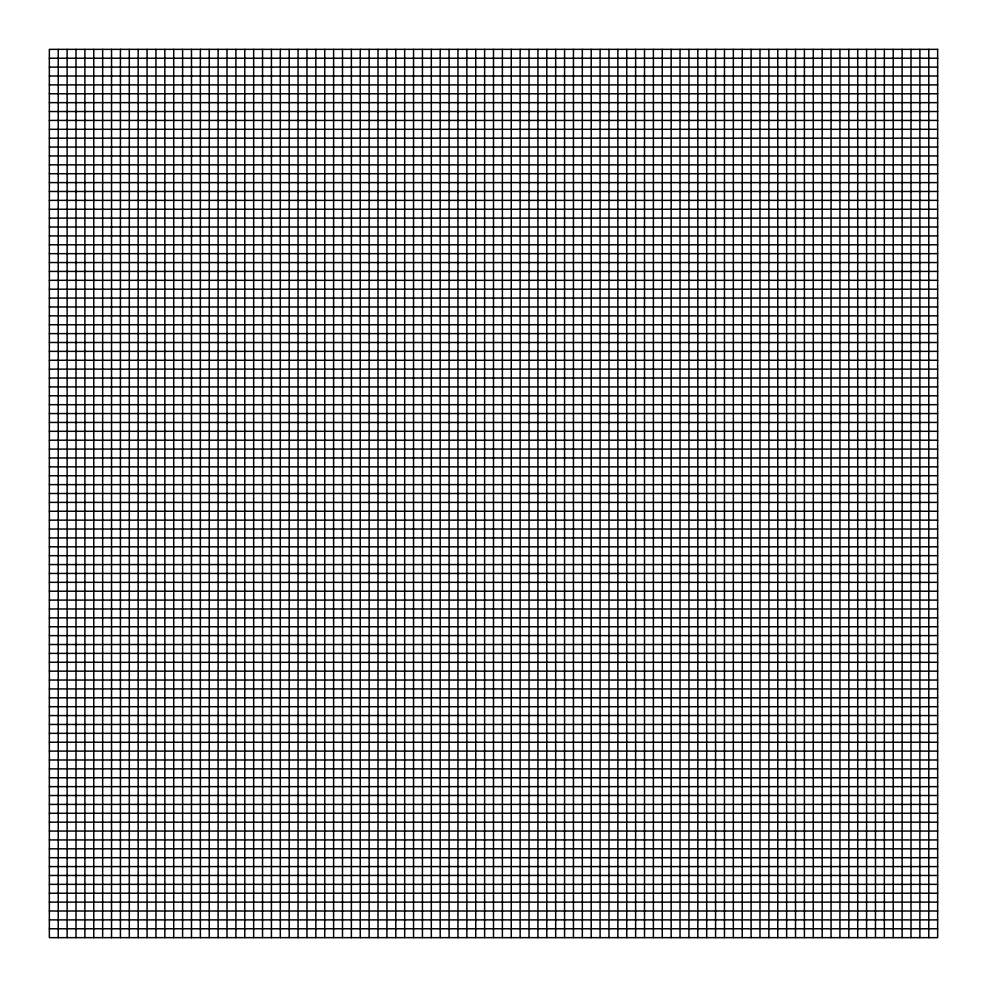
<?xml version="1.0" encoding="UTF-8"?>
<svg xmlns="http://www.w3.org/2000/svg" width="987" height="987" viewBox="0 0 987 987"><rect width="100%" height="100%" fill="white"/><g stroke="black" fill="none" stroke-linecap="round" stroke-linejoin="round"><path stroke-width="1.48" d="M49.35 58.233L937.65 58.233M49.35 67.116L937.65 67.116M49.35 75.999L937.65 75.999M49.35 84.882L937.65 84.882M49.35 93.765L937.65 93.765M49.35 102.648L937.65 102.648M49.35 111.531L937.65 111.531M49.35 120.414L937.65 120.414M49.35 129.297L937.65 129.297M49.35 138.18L937.65 138.18M49.35 147.063L937.65 147.063M49.35 155.946L937.65 155.946M49.35 164.829L937.65 164.829M49.35 173.712L937.65 173.712M49.35 182.595L937.65 182.595M49.35 191.478L937.65 191.478M49.35 200.361L937.65 200.361M49.35 209.244L937.65 209.244M49.35 218.127L937.65 218.127M49.35 227.01L937.65 227.01M49.35 235.893L937.65 235.893M49.35 244.776L937.65 244.776M49.35 253.659L937.65 253.659M49.35 262.542L937.65 262.542M49.35 271.425L937.65 271.425M49.35 280.308L937.65 280.308M49.35 289.191L937.65 289.191M49.35 298.074L937.65 298.074M49.35 306.957L937.65 306.957M49.35 315.84L937.65 315.84M49.35 324.723L937.65 324.723M49.35 333.606L937.65 333.606M49.35 342.489L937.65 342.489M49.35 351.372L937.65 351.372M49.35 360.255L937.65 360.255M49.35 369.138L937.65 369.138M49.35 378.021L937.65 378.021M49.35 386.904L937.65 386.904M49.35 395.787L937.65 395.787M49.35 404.67L937.65 404.67M49.35 413.553L937.65 413.553M49.35 422.436L937.65 422.436M49.35 431.319L937.65 431.319M49.35 440.202L937.65 440.202M49.35 449.085L937.65 449.085M49.35 457.968L937.65 457.968M49.35 466.851L937.65 466.851M49.35 475.734L937.65 475.734M49.35 484.617L937.65 484.617M49.35 493.5L937.65 493.5M49.35 502.383L937.65 502.383M49.35 511.266L937.65 511.266M49.35 520.149L937.65 520.149M49.35 529.032L937.65 529.032M49.35 537.915L937.65 537.915M49.35 546.798L937.65 546.798M49.35 555.681L937.65 555.681M49.35 564.564L937.65 564.564M49.35 573.447L937.65 573.447M49.35 582.33L937.65 582.33M49.35 591.213L937.65 591.213M49.35 600.096L937.65 600.096M49.35 608.979L937.65 608.979M49.35 617.862L937.65 617.862M49.35 626.745L937.65 626.745M49.35 635.628L937.65 635.628M49.35 644.511L937.65 644.511M49.35 653.394L937.65 653.394M49.35 662.277L937.65 662.277M49.35 671.16L937.65 671.16M49.35 680.043L937.65 680.043M49.35 688.926L937.65 688.926M49.35 697.809L937.65 697.809M49.35 706.692L937.65 706.692M49.35 715.575L937.65 715.575M49.35 724.458L937.65 724.458M49.35 733.341L937.65 733.341M49.35 742.224L937.65 742.224M49.35 751.107L937.65 751.107M49.35 759.99L937.65 759.99M49.35 768.873L937.65 768.873M49.35 777.756L937.65 777.756M49.35 786.639L937.65 786.639M49.35 795.522L937.65 795.522M49.35 804.405L937.65 804.405M49.35 813.288L937.65 813.288M49.35 822.171L937.65 822.171M49.35 831.054L937.65 831.054M49.35 839.937L937.65 839.937M49.35 848.82L937.65 848.82M49.35 857.703L937.65 857.703M49.35 866.586L937.65 866.586M49.35 875.469L937.65 875.469M49.35 884.352L937.65 884.352M49.35 893.235L937.65 893.235M49.35 902.118L937.65 902.118M49.35 911.001L937.65 911.001M49.35 919.884L937.65 919.884M49.35 928.767L937.65 928.767M928.767 49.35L928.767 937.65M919.884 49.35L919.884 937.65M911.001 49.35L911.001 937.65M902.118 49.35L902.118 937.65M893.235 49.35L893.235 937.65M884.352 49.35L884.352 937.65M875.469 49.35L875.469 937.65M866.586 49.35L866.586 937.65M857.703 49.35L857.703 937.65M848.82 49.35L848.82 937.65M839.937 49.35L839.937 937.65M831.054 49.35L831.054 937.65M822.171 49.35L822.171 937.65M813.288 49.35L813.288 937.65M804.405 49.35L804.405 937.65M795.522 49.35L795.522 937.65M786.639 49.35L786.639 937.65M777.756 49.35L777.756 937.65M768.873 49.35L768.873 937.65M759.99 49.35L759.99 937.65M751.107 49.35L751.107 937.65M742.224 49.35L742.224 937.65M733.341 49.35L733.341 937.65M724.458 49.35L724.458 937.65M715.575 49.35L715.575 937.65M706.692 49.35L706.692 937.65M697.809 49.35L697.809 937.65M688.926 49.35L688.926 937.65M680.043 49.35L680.043 937.65M671.16 49.35L671.16 937.65M662.277 49.35L662.277 937.65M653.394 49.35L653.394 937.65M644.511 49.35L644.511 937.65M635.628 49.35L635.628 937.65M626.745 49.35L626.745 937.65M617.862 49.35L617.862 937.65M608.979 49.35L608.979 937.65M600.096 49.35L600.096 937.65M591.213 49.35L591.213 937.65M582.33 49.35L582.33 937.65M573.447 49.35L573.447 937.65M564.564 49.35L564.564 937.65M555.681 49.35L555.681 937.65M546.798 49.35L546.798 937.65M537.915 49.35L537.915 937.65M529.032 49.35L529.032 937.65M520.149 49.35L520.149 937.65M511.266 49.35L511.266 937.65M502.383 49.35L502.383 937.65M493.5 49.35L493.5 937.65M484.617 49.35L484.617 937.65M475.734 49.35L475.734 937.65M466.851 49.35L466.851 937.65M457.968 49.35L457.968 937.65M449.085 49.35L449.085 937.65M440.202 49.35L440.202 937.65M431.319 49.35L431.319 937.65M422.436 49.35L422.436 937.65M413.553 49.35L413.553 937.65M404.67 49.35L404.67 937.65M395.787 49.35L395.787 937.65M386.904 49.35L386.904 937.65M378.021 49.35L378.021 937.65M369.138 49.35L369.138 937.65M360.255 49.35L360.255 937.65M351.372 49.35L351.372 937.65M342.489 49.35L342.489 937.65M333.606 49.35L333.606 937.65M324.723 49.35L324.723 937.65M315.84 49.35L315.84 937.65M306.957 49.35L306.957 937.65M298.074 49.35L298.074 937.65M289.191 49.35L289.191 937.65M280.308 49.35L280.308 937.65M271.425 49.35L271.425 937.65M262.542 49.35L262.542 937.65M253.659 49.35L253.659 937.65M244.776 49.35L244.776 937.65M235.893 49.35L235.893 937.65M227.01 49.35L227.01 937.65M218.127 49.35L218.127 937.65M209.244 49.35L209.244 937.65M200.361 49.35L200.361 937.65M191.478 49.35L191.478 937.65M182.595 49.35L182.595 937.65M173.712 49.35L173.712 937.65M164.829 49.35L164.829 937.65M155.946 49.35L155.946 937.65M147.063 49.35L147.063 937.65M138.18 49.35L138.18 937.65M129.297 49.35L129.297 937.65M120.414 49.35L120.414 937.65M111.531 49.35L111.531 937.65M102.648 49.35L102.648 937.65M93.765 49.35L93.765 937.65M84.882 49.35L84.882 937.65M75.999 49.35L75.999 937.65M67.116 49.35L67.116 937.65M58.233 49.35L58.233 937.65M937.65 49.35L49.35 49.35L49.35 937.65L937.65 937.65L937.65 49.35"/></g></svg>
